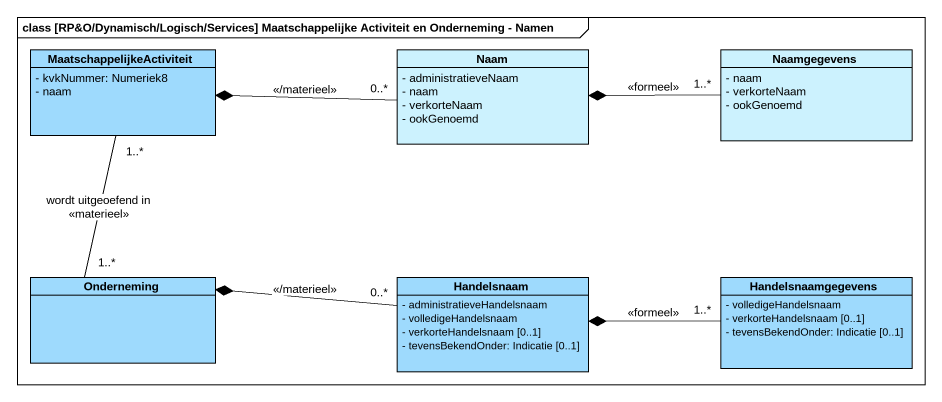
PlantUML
@startuml
mainframe class [RP&O/Dynamisch/Logisch/Services] Maatschappelijke Activiteit en Onderneming - Namen
hide circle
hide empty members
skinparam classAttributeIconSize 0
class MaatschappelijkeActiviteit #9EDAFD {
  - kvkNummer: Numeriek8
  - naam
}
class Naam #CCF2FE {
  - administratieveNaam
  - naam
  - verkorteNaam
  - ookGenoemd
}
class Naamgegevens #CCF2FE {
  - naam
  - verkorteNaam
  - ookGenoemd
}
class Onderneming #9EDAFD
class Handelsnaam #9EDAFD {
  - administratieveHandelsnaam
  - volledigeHandelsnaam
  - verkorteHandelsnaam [0..1]
  - tevensBekendOnder: Indicatie [0..1]
}
class Handelsnaamgegevens #9EDAFD {
  - volledigeHandelsnaam
  - verkorteHandelsnaam [0..1]
  - tevensBekendOnder: Indicatie [0..1]
}
MaatschappelijkeActiviteit "1..*" -- "1..*" Onderneming : wordt uitgeoefend in\n<<materieel>>
Naam "0..*" -left-* MaatschappelijkeActiviteit : <</materieel>>
Naamgegevens "1..*" -left-* Naam : <<formeel>>
Handelsnaam "0..*" -left-* Onderneming : <</materieel>>
Handelsnaamgegevens "1..*" -left-* Handelsnaam : <<formeel>>
@enduml
